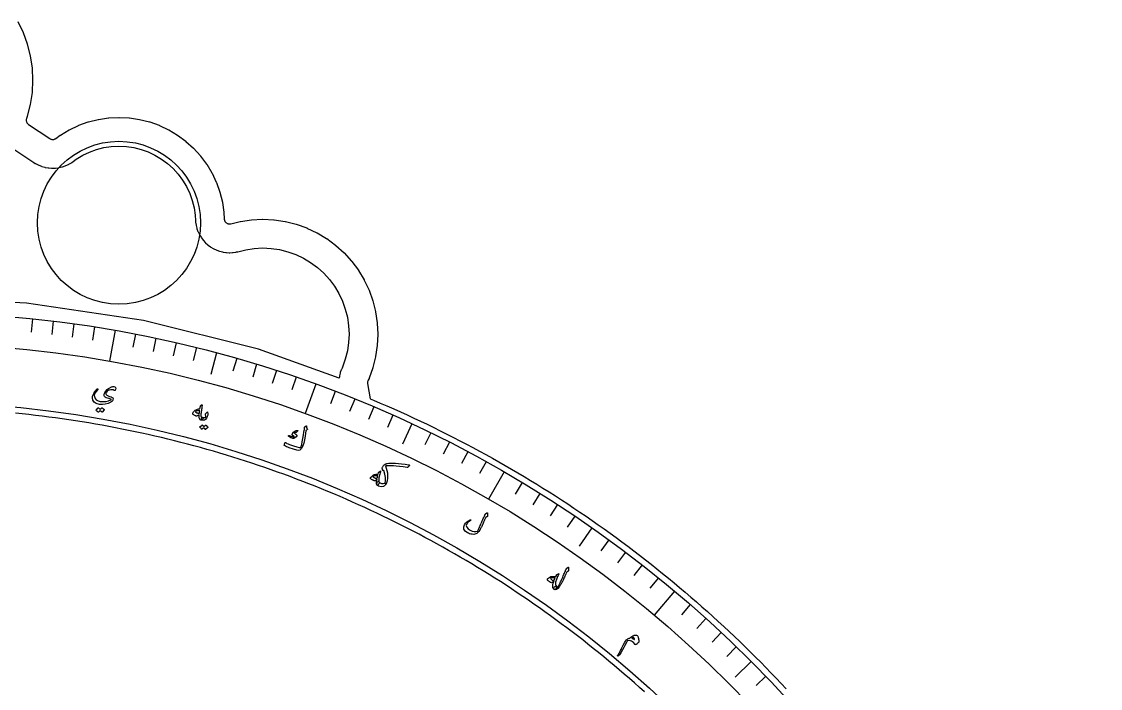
# Model space of a CAD drawing. Header units: millimetres. Extents: x -68 to 68, y -68 to 87.
# Drawn here: x 6.4 to 67.2, y 46 to 83.5 of the extents above; entities that cross this region are included whole.
import ezdxf

# ---------------------------------------------------------------- set-up
doc = ezdxf.new("R2010")
doc.units = ezdxf.units.MM
for name, color, linetype in [('CUT_INNER', 6, 'Continuous'), ('CUT_OUTER', 1, 'Continuous'), ('ENGRAVE', 7, 'Continuous'), ('ENGRAVE_FINE', 8, 'Continuous'), ('TEXT', 5, 'Continuous')]:
    doc.layers.add(name, color=color, linetype=linetype)

msp = doc.modelspace()

# ---------------------------------------------------------------- linework, layer by layer
at = {"layer": 'CUT_INNER'}
msp.add_lwpolyline([(41.4772, 45.763), (41.1956, 46.0166), (40.9125, 46.2685), (40.6278, 46.5187), (40.3416, 46.7671), (40.0539, 47.0138), (39.7646, 47.2586), (39.4739, 47.5017), (39.1817, 47.7431), (38.888, 47.9826), (38.5929, 48.2203), (38.2963, 48.4562), (37.9982, 48.6902), (37.6988, 48.9225), (37.3979, 49.1529), (37.0956, 49.3814), (36.7919, 49.6081), (36.4868, 49.8329), (36.1803, 50.0559), (35.8725, 50.2769), (35.5634, 50.4961), (35.2528, 50.7133), (34.941, 50.9287), (34.6279, 51.1421), (34.3134, 51.3536), (33.9977, 51.5632), (33.6806, 51.7709), (33.3623, 51.9765), (33.0428, 52.1803), (32.722, 52.382), (32.4, 52.5818), (32.0767, 52.7796), (31.7523, 52.9755), (31.4266, 53.1693), (31.0998, 53.3611), (30.7718, 53.5509), (30.4426, 53.7387), (30.1123, 53.9245), (29.7809, 54.1083), (29.4483, 54.29), (29.1146, 54.4697), (28.7799, 54.6473), (28.444, 54.8228), (28.1071, 54.9963), (27.7691, 55.1678), (27.4301, 55.3371), (27.09, 55.5044), (26.749, 55.6696), (26.4069, 55.8326), (26.0638, 55.9936), (25.7197, 56.1525), (25.3747, 56.3092), (25.0287, 56.4639), (24.6818, 56.6164), (24.3339, 56.7668), (23.9852, 56.915), (23.6355, 57.0611), (23.2849, 57.2051), (22.9335, 57.3469), (22.5812, 57.4865), (22.228, 57.624), (21.874, 57.7593), (21.5192, 57.8924), (21.1636, 58.0234), (20.8072, 58.1521), (20.45, 58.2787), (20.092, 58.4031), (19.7332, 58.5253), (19.3738, 58.6452), (19.0136, 58.763), (18.6526, 58.8786), (18.291, 58.9919), (17.9287, 59.103), (17.5657, 59.2119), (17.2021, 59.3186), (16.8378, 59.423), (16.4728, 59.5252), (16.1073, 59.6252), (15.7411, 59.7229), (15.3744, 59.8183), (15.0071, 59.9116), (14.6392, 60.0025), (14.2707, 60.0912), (13.9017, 60.1776), (13.5322, 60.2618), (13.1622, 60.3437), (12.7917, 60.4233), (12.4207, 60.5007), (12.0493, 60.5758), (11.6774, 60.6485), (11.305, 60.7191), (10.9322, 60.7873), (10.559, 60.8532), (10.1854, 60.9169), (9.8115, 60.9782), (9.4371, 61.0373), (9.0624, 61.094), (8.6874, 61.1485), (8.312, 61.2006), (7.9364, 61.2505), (7.5604, 61.298), (7.1841, 61.3433), (6.8076, 61.3862), (6.4308, 61.4268), (6.0538, 61.4651)], dxfattribs=at)
msp.add_circle((11.88, 72.1923), 4.59, dxfattribs=at)
at = {"layer": 'CUT_OUTER'}
msp.add_lwpolyline([(6.1942, 83.5273), (6.4825, 82.9179), (6.4881, 82.9043), (6.7152, 82.2695), (6.7195, 82.2554), (6.8833, 81.6014), (6.8862, 81.587), (6.9851, 80.9201), (6.9866, 80.9055), (7.0196, 80.2321), (7.0196, 80.2174), (6.9866, 79.544), (6.9851, 79.5294), (6.8862, 78.8625), (6.8833, 78.8481), (6.7195, 78.1941), (6.7152, 78.18), (6.6771, 78.0734), (6.6688, 78.0462), (6.6631, 78.0183), (6.6601, 77.9899), (6.6598, 77.9614), (6.6621, 77.933), (6.6672, 77.905), (6.6749, 77.8776), (6.6852, 77.851), (6.698, 77.8255), (6.7131, 77.8013), (6.7304, 77.7787), (6.7498, 77.7579), (6.7711, 77.7389), (6.7941, 77.7221), (7.9842, 76.9353), (8.0105, 76.9198), (8.0382, 76.907), (8.0671, 76.8972), (8.0969, 76.8903), (8.1272, 76.8864), (8.1577, 76.8857), (8.1882, 76.8881), (8.2182, 76.8935), (8.2476, 76.902), (8.2759, 76.9135), (8.3029, 76.9277), (8.3283, 76.9446), (8.574, 77.1268), (8.5862, 77.135), (9.0736, 77.4271), (9.0866, 77.434), (9.6002, 77.677), (9.6138, 77.6826), (10.1488, 77.874), (10.1629, 77.8783), (10.714, 78.0163), (10.7284, 78.0192), (11.2905, 78.1026), (11.3051, 78.104), (11.8726, 78.1319), (11.8874, 78.1319), (12.4549, 78.104), (12.4695, 78.1026), (13.0316, 78.0192), (13.046, 78.0163), (13.5971, 77.8783), (13.6112, 77.874), (14.1462, 77.6826), (14.1598, 77.677), (14.6734, 77.434), (14.6864, 77.4271), (15.1738, 77.135), (15.186, 77.1268), (15.6424, 76.7883), (15.6538, 76.779), (16.0748, 76.3974), (16.0852, 76.387), (16.4667, 75.966), (16.4761, 75.9547), (16.8145, 75.4983), (16.8227, 75.486), (17.1148, 74.9987), (17.1218, 74.9857), (17.3647, 74.4721), (17.3703, 74.4585), (17.5617, 73.9235), (17.566, 73.9094), (17.7041, 73.3583), (17.7069, 73.3438), (17.7903, 72.7818), (17.7918, 72.7671), (17.8092, 72.4128), (17.8121, 72.3835), (17.8178, 72.3546), (17.8263, 72.3264), (17.8376, 72.2992), (17.8515, 72.2733), (17.8678, 72.2488), (17.8865, 72.226), (17.9073, 72.2052), (17.9301, 72.1865), (17.9546, 72.1702), (17.9805, 72.1563), (18.0077, 72.145), (18.0359, 72.1365), (18.0648, 72.1307), (18.0941, 72.1278), (18.1235, 72.1278), (18.1528, 72.1307), (18.1817, 72.1365), (18.7087, 72.2685), (18.7231, 72.2713), (19.3376, 72.3625), (19.3522, 72.3639), (19.9726, 72.3944), (19.9874, 72.3944), (20.6078, 72.3639), (20.6224, 72.3625), (21.2369, 72.2713), (21.2513, 72.2685), (21.8539, 72.1175), (21.868, 72.1133), (22.4529, 71.904), (22.4664, 71.8984), (23.028, 71.6328), (23.041, 71.6258), (23.5738, 71.3065), (23.586, 71.2983), (24.085, 70.9283), (24.0963, 70.9189), (24.5566, 70.5018), (24.567, 70.4914), (24.9842, 70.0311), (24.9935, 70.0197), (25.3635, 69.5208), (25.3717, 69.5086), (25.6911, 68.9757), (25.698, 68.9628), (25.9636, 68.4012), (25.9692, 68.3876), (26.1785, 67.8028), (26.1828, 67.7887), (26.3337, 67.1861), (26.3366, 67.1717), (26.4277, 66.5572), (26.4292, 66.5426), (26.4596, 65.9221), (26.4596, 65.9074), (26.4292, 65.287), (26.4277, 65.2723), (26.3366, 64.6579), (26.3337, 64.6434), (26.1828, 64.0409), (26.1785, 64.0268), (25.9692, 63.4419), (25.9636, 63.4283), (25.9119, 63.3191), (25.9004, 63.2911), (25.8917, 63.262), (25.886, 63.2322), (25.8833, 63.202), (25.8837, 63.1716), (25.8872, 63.1415), (26.0311, 62.2783), (26.2133, 62.2022), (26.5945, 62.0402), (26.9746, 61.8758), (27.3538, 61.7092), (27.7319, 61.5402), (28.109, 61.3688), (28.485, 61.1952), (28.86, 61.0193), (29.2338, 60.841), (29.6066, 60.6605), (29.9782, 60.4777), (30.3488, 60.2926), (30.7181, 60.1053), (31.0864, 59.9157), (31.4534, 59.7238), (31.8193, 59.5297), (32.1839, 59.3333), (32.5474, 59.1347), (32.9096, 58.9339), (33.2706, 58.7309), (33.6304, 58.5256), (33.9888, 58.3182), (34.346, 58.1085), (34.7019, 57.8967), (35.0565, 57.6827), (35.4098, 57.4665), (35.7617, 57.2481), (36.1123, 57.0276), (36.4616, 56.805), (36.8094, 56.5802), (37.1559, 56.3532), (37.501, 56.1242), (37.8447, 55.893), (38.1869, 55.6598), (38.5277, 55.4244), (38.8671, 55.187), (39.2049, 54.9475), (39.5414, 54.7059), (39.8763, 54.4622), (40.2097, 54.2165), (40.5416, 53.9688), (40.872, 53.719), (41.2008, 53.4672), (41.5281, 53.2134), (41.8539, 52.9576), (42.178, 52.6998), (42.5006, 52.44), (42.8215, 52.1782), (43.1409, 51.9145), (43.4586, 51.6488), (43.7747, 51.3812), (44.0892, 51.1116), (44.402, 50.8401), (44.7131, 50.5667), (45.0225, 50.2914), (45.3302, 50.0142), (45.6363, 49.7351), (45.9406, 49.4542), (46.2431, 49.1713), (46.544, 48.8867), (46.8431, 48.6002), (47.1404, 48.3118), (47.4359, 48.0217), (47.7297, 47.7297), (48.0217, 47.4359), (48.3118, 47.1404), (48.6002, 46.8431), (48.8867, 46.544), (49.1713, 46.2431), (49.4542, 45.9406)], dxfattribs=at)
at = {"layer": 'ENGRAVE'}
for points in [[(5.9007, 76.3707), (7.0908, 75.584), (7.1607, 75.5402), (7.187, 75.5247), (7.3332, 75.4482), (7.3609, 75.4354), (7.5141, 75.3742), (7.543, 75.3643), (7.7015, 75.319), (7.7313, 75.3121), (7.8937, 75.2831), (7.924, 75.2792), (8.0884, 75.2669), (8.119, 75.2662), (8.2838, 75.2706), (8.3143, 75.273), (8.4779, 75.2942), (8.5079, 75.2996), (8.6685, 75.3374), (8.6978, 75.3459), (8.8537, 75.3997), (8.882, 75.4111), (9.0317, 75.4805), (9.0587, 75.4948), (9.2005, 75.5791), (9.2259, 75.596), (9.2934, 75.6434), (9.4759, 75.7788), (9.8399, 75.9976), (10.2228, 76.1792), (10.6215, 76.3225), (11.0324, 76.426), (11.4515, 76.4886), (11.8747, 76.51), (12.2979, 76.4897), (12.7171, 76.428), (13.1282, 76.3256), (13.5274, 76.1833), (13.9106, 76.0027), (14.2743, 75.7853), (14.615, 75.5333), (14.9293, 75.2491), (15.2142, 74.9355), (15.4671, 74.5955), (15.6853, 74.2323), (15.867, 73.8495), (16.0102, 73.4507), (16.1137, 73.0399), (16.1765, 72.6202), (16.1913, 72.3301), (16.197, 72.254), (16.1999, 72.2247), (16.2232, 72.0674), (16.2289, 72.0385), (16.2676, 71.8843), (16.2761, 71.8562), (16.3297, 71.7065), (16.3409, 71.6793), (16.4089, 71.5356), (16.4228, 71.5096), (16.5045, 71.3732), (16.5209, 71.3487), (16.6156, 71.2211), (16.6342, 71.1983), (16.741, 71.0805), (16.7618, 71.0597), (16.8796, 70.9529), (16.9024, 70.9342), (17.0301, 70.8395), (17.0546, 70.8232), (17.1909, 70.7415), (17.2169, 70.7276), (17.3606, 70.6596), (17.3878, 70.6483), (17.5375, 70.5948), (17.5657, 70.5862), (17.7199, 70.5476), (17.7487, 70.5419), (17.906, 70.5185), (17.9353, 70.5156), (18.0941, 70.5078), (18.1235, 70.5078), (18.2823, 70.5156), (18.3116, 70.5185), (18.4689, 70.5419), (18.4977, 70.5476), (18.5753, 70.565), (19.026, 70.6779), (19.4984, 70.7485), (19.9745, 70.7725), (20.4506, 70.7496), (20.9223, 70.6802), (21.3848, 70.5649), (21.8339, 70.4048), (22.265, 70.2015), (22.6742, 69.9569), (23.0574, 69.6733), (23.411, 69.3536), (23.7315, 69.0007), (24.016, 68.6181), (24.2615, 68.2095), (24.4658, 67.7788), (24.6269, 67.3302), (24.7433, 66.8679), (24.8138, 66.3964), (24.8377, 65.9203), (24.8148, 65.4441), (24.7454, 64.9725), (24.6301, 64.5099), (24.4689, 64.0577), (24.4438, 64.0039), (24.4143, 63.9368), (24.4028, 63.9088), (24.348, 63.7544), (24.3394, 63.7253), (24.3005, 63.5662), (24.2948, 63.5364), (24.2823, 63.4465), (19.7394, 65.0719), (13.2661, 66.6934), (6.6652, 67.6726), (0, 68)], [(11.6615, 66.1355), (11.3546, 64.3952)], [(17.3812, 64.8675), (17.0545, 63.6482)], [(22.9686, 63.1058), (22.3642, 61.4452)], [(28.3812, 60.8638), (27.8478, 59.7198)], [(33.5779, 58.1586), (32.6943, 56.6282)], [(38.519, 55.0108), (37.795, 53.9768)], [(43.1669, 51.4443), (42.031, 50.0906)], [(47.4863, 47.4863), (46.5937, 46.5937)]]:
    msp.add_lwpolyline(points, dxfattribs=at)
for radius in [67.1557, 65.3886, 62.1068]:
    msp.add_circle((0, 0), radius, dxfattribs=at)
at = {"layer": 'ENGRAVE_FINE'}
for points in [[(7.0197, 66.7879), (6.9405, 66.0347)], [(8.1842, 66.6552), (8.0919, 65.9035)], [(9.3463, 66.5022), (9.2409, 65.7522)], [(10.5055, 66.329), (10.387, 65.5809)], [(12.8139, 65.9219), (12.6694, 65.1785)], [(13.9625, 65.6882), (13.805, 64.9474)], [(15.1068, 65.4346), (14.9364, 64.6966)], [(16.2464, 65.1609), (16.0632, 64.4261)], [(18.5106, 64.5543), (18.3019, 63.8262)], [(19.6344, 64.2214), (19.413, 63.4971)], [(20.7523, 63.8689), (20.5182, 63.1486)], [(21.8638, 63.497), (21.6172, 62.7809)], [(24.0665, 62.6953), (23.7951, 61.9882)], [(25.157, 62.2657), (24.8733, 61.5635)], [(26.2398, 61.8172), (25.9439, 61.12)], [(27.3147, 61.3498), (27.0067, 60.658)], [(29.4391, 60.3592), (29.1071, 59.6785)], [(30.4881, 59.8362), (30.1442, 59.1614)], [(31.5277, 59.295), (31.1722, 58.6263)], [(32.5578, 58.7357), (32.1906, 58.0733)], [(34.5878, 57.5637), (34.1977, 56.9145)], [(35.5871, 56.9513), (35.1858, 56.309)], [(36.5756, 56.3216), (36.1632, 55.6864)], [(37.553, 55.6746), (37.1295, 55.0468)], [(39.4732, 54.3301), (39.028, 53.7174)], [(40.4153, 53.633), (39.9596, 53.0281)], [(41.3452, 52.9195), (40.8789, 52.3227)], [(42.2625, 52.1898), (41.7859, 51.6012)], [(44.0581, 50.6831), (43.5613, 50.1115)], [(44.936, 49.9064), (44.4292, 49.3436)], [(45.8001, 49.1146), (45.2836, 48.5607)], [(46.6503, 48.3078), (46.1242, 47.763)], [(48.3078, 46.6503), (47.763, 46.1242)]]:
    msp.add_lwpolyline(points, dxfattribs=at)
at = {"layer": 'TEXT'}
for points in [[(11.6197, 62.7472), (11.5631, 62.7784), (11.496, 62.7916), (11.4183, 62.7867), (11.3302, 62.7637), (11.2722, 62.737), (11.2215, 62.7017), (11.1783, 62.6579), (11.1425, 62.6055), (11.1379, 62.5946), (11.1356, 62.5828), (11.1355, 62.5701), (11.1376, 62.5565), (11.16, 62.5116), (11.204, 62.4728), (11.2696, 62.4401), (11.3569, 62.4135), (11.4431, 62.388), (11.5038, 62.3592), (11.539, 62.3271), (11.5488, 62.2919), (11.5379, 62.2238), (11.5135, 62.1659), (11.4755, 62.1182), (11.4239, 62.0807), (11.2696, 62.0114), (11.1111, 61.9682), (10.9484, 61.951), (10.7812, 61.9599), (10.6045, 62.0033), (10.4798, 62.0805), (10.407, 62.1918), (10.3863, 62.3374), (10.3963, 62.4137), (10.421, 62.4943), (10.4602, 62.5791), (10.514, 62.6682), (10.5317, 62.6925), (10.5495, 62.7158), (10.5676, 62.7382), (10.5858, 62.7595), (10.6044, 62.7799), (10.6235, 62.7995), (10.643, 62.8184), (10.663, 62.8364), (10.6734, 62.8435), (10.6819, 62.8457), (10.6886, 62.8428), (10.6935, 62.8351), (10.6955, 62.8261), (10.6948, 62.8176), (10.6917, 62.8095), (10.6859, 62.8019), (10.5885, 62.6915), (10.5244, 62.588), (10.4936, 62.4912), (10.4959, 62.4013), (10.5348, 62.3005), (10.6035, 62.2223), (10.702, 62.1666), (10.8304, 62.1334), (10.9995, 62.1174), (11.1559, 62.1251), (11.2997, 62.1566), (11.4308, 62.2119), (11.4391, 62.2171), (11.4429, 62.2231), (11.4424, 62.2299), (11.4375, 62.2375), (11.4149, 62.2542), (11.3737, 62.2723), (11.3139, 62.2918), (11.2354, 62.3127), (11.1562, 62.3372), (11.0977, 62.3671), (11.0599, 62.4023), (11.0429, 62.443), (11.0395, 62.4878), (11.0445, 62.5333), (11.0577, 62.5795), (11.0791, 62.6264), (11.1377, 62.7155), (11.2112, 62.7941), (11.2995, 62.8621), (11.4027, 62.9194), (11.4297, 62.9325), (11.4557, 62.9433), (11.4806, 62.952), (11.5043, 62.9585), (11.5268, 62.9628), (11.548, 62.9653), (11.5679, 62.9659), (11.5865, 62.9645), (11.6565, 62.9447), (11.6944, 62.9057), (11.7002, 62.8473), (11.674, 62.7698), (11.6614, 62.7499), (11.6481, 62.7395), (11.6342, 62.7386), (11.6197, 62.7472)], [(10.9085, 61.7689), (10.9112, 61.7708), (10.9147, 61.7716), (10.9189, 61.7714), (10.9239, 61.77), (10.9407, 61.76), (10.9568, 61.7493), (10.9722, 61.7381), (10.987, 61.7262), (11.0011, 61.7136), (11.0147, 61.7002), (11.0278, 61.6859), (11.0403, 61.6707), (11.0425, 61.6663), (11.043, 61.662), (11.0419, 61.6578), (11.0392, 61.6536), (10.9262, 61.528), (10.9235, 61.5266), (10.92, 61.5272), (10.9156, 61.5299), (10.9105, 61.5347), (10.9071, 61.5388), (10.9014, 61.5447), (10.8935, 61.5522), (10.8832, 61.5615), (10.8706, 61.5727), (10.8555, 61.5858), (10.8379, 61.601), (10.8178, 61.6181), (10.7292, 61.5205), (10.7254, 61.5177), (10.7212, 61.5176), (10.7164, 61.5202), (10.7113, 61.5256), (10.7068, 61.5302), (10.6996, 61.5372), (10.6899, 61.5465), (10.6774, 61.5583), (10.6621, 61.5724), (10.6437, 61.589), (10.6222, 61.6081), (10.5975, 61.6296), (10.5951, 61.6328), (10.5944, 61.6358), (10.5952, 61.6386), (10.5976, 61.641), (10.7108, 61.7613), (10.7135, 61.7633), (10.7169, 61.7641), (10.7211, 61.7639), (10.7261, 61.7625), (10.7405, 61.7548), (10.7544, 61.7463), (10.7677, 61.7371), (10.7803, 61.7272), (10.7924, 61.7166), (10.8039, 61.7056), (10.8149, 61.694), (10.8252, 61.682)], [(16.5377, 61.929), (16.5515, 61.9375), (16.5604, 61.9366), (16.5643, 61.9262), (16.5632, 61.9065), (16.5614, 61.8949), (16.5592, 61.8787), (16.5565, 61.8581), (16.5533, 61.8329), (16.5495, 61.803), (16.5449, 61.7683), (16.5394, 61.7286), (16.5331, 61.684), (16.5269, 61.6401), (16.5213, 61.6009), (16.5164, 61.5662), (16.5121, 61.5362), (16.5084, 61.5108), (16.5054, 61.4903), (16.5031, 61.4746), (16.5014, 61.4638), (16.4929, 61.3948), (16.4925, 61.3396), (16.5001, 61.2981), (16.5158, 61.2703), (16.5287, 61.2576), (16.5456, 61.2471), (16.5665, 61.2386), (16.5913, 61.2323), (16.6053, 61.2259), (16.6146, 61.2157), (16.6192, 61.2016), (16.6191, 61.1837), (16.6152, 61.1631), (16.609, 61.1429), (16.6004, 61.1231), (16.5895, 61.1036), (16.578, 61.0877), (16.5671, 61.0765), (16.5567, 61.07), (16.5469, 61.0683), (16.4995, 61.0816), (16.461, 61.1013), (16.4312, 61.1274), (16.4101, 61.1599), (16.3966, 61.203), (16.3903, 61.2566), (16.3911, 61.3207), (16.3991, 61.3954), (16.3617, 61.3586), (16.3264, 61.3313), (16.2932, 61.3134), (16.262, 61.3049), (16.2385, 61.3052), (16.2122, 61.3098), (16.1828, 61.3189), (16.1505, 61.3324), (16.1172, 61.3497), (16.09, 61.3669), (16.0688, 61.3839), (16.0536, 61.4008), (16.0427, 61.4196), (16.037, 61.4378), (16.0365, 61.4554), (16.0411, 61.4723), (16.0509, 61.4925), (16.0642, 61.5141), (16.0811, 61.5373), (16.1016, 61.5619), (16.1236, 61.5863), (16.1423, 61.6054), (16.1576, 61.6193), (16.1697, 61.628), (16.2323, 61.6598), (16.2989, 61.6877), (16.3693, 61.7115), (16.4437, 61.7313), (16.4506, 61.7669), (16.457, 61.7976), (16.4627, 61.8233), (16.4678, 61.844), (16.4735, 61.8611), (16.4807, 61.8758), (16.4895, 61.8881), (16.4999, 61.898)], [(16.4269, 61.6166), (16.3546, 61.6115), (16.2909, 61.5985), (16.236, 61.5775), (16.1898, 61.5485), (16.186, 61.5439), (16.1849, 61.5391), (16.1864, 61.5341), (16.1905, 61.5288), (16.2074, 61.5157), (16.2264, 61.504), (16.2475, 61.4938), (16.2707, 61.4852), (16.2961, 61.4781), (16.3235, 61.4724), (16.353, 61.4683), (16.3847, 61.4657), (16.3897, 61.4659), (16.3953, 61.4672), (16.4015, 61.4696), (16.4081, 61.4731), (16.411, 61.4883), (16.4138, 61.5043), (16.4164, 61.5211), (16.4188, 61.5386), (16.4211, 61.557), (16.4232, 61.5761), (16.4251, 61.5959), (16.4269, 61.6166)], [(16.7604, 61.423), (16.8424, 61.5219), (16.8533, 61.5323), (16.8625, 61.5345), (16.87, 61.5287), (16.8757, 61.5148), (16.8827, 61.4758), (16.8856, 61.4364), (16.8844, 61.3966), (16.8792, 61.3562), (16.8698, 61.3152), (16.8559, 61.2733), (16.8377, 61.2305), (16.815, 61.1869), (16.7636, 61.1171), (16.7017, 61.0741), (16.6295, 61.0578), (16.5469, 61.0683), (16.5393, 61.0766), (16.5346, 61.0965), (16.5328, 61.1282), (16.5339, 61.1715), (16.537, 61.194), (16.5424, 61.2118), (16.5501, 61.2247), (16.5603, 61.2328), (16.5672, 61.2351), (16.5747, 61.2358), (16.5827, 61.2348), (16.5913, 61.2323), (16.642, 61.2202), (16.6885, 61.2186), (16.7308, 61.2273), (16.7689, 61.2465), (16.7709, 61.2483), (16.7721, 61.251), (16.7726, 61.2547), (16.7724, 61.2592), (16.7723, 61.2869), (16.7689, 61.316), (16.7622, 61.3464), (16.7521, 61.3783), (16.7492, 61.3901), (16.7497, 61.4015), (16.7534, 61.4124), (16.7604, 61.423)], [(16.76, 60.7889), (16.7629, 60.7905), (16.7664, 60.791), (16.7706, 60.7904), (16.7754, 60.7885), (16.7913, 60.7769), (16.8065, 60.7648), (16.8209, 60.7521), (16.8345, 60.7389), (16.8474, 60.725), (16.8598, 60.7103), (16.8716, 60.6948), (16.8827, 60.6785), (16.8845, 60.6739), (16.8846, 60.6696), (16.8831, 60.6655), (16.88, 60.6616), (16.7553, 60.5473), (16.7524, 60.5461), (16.7489, 60.5471), (16.7448, 60.5502), (16.7401, 60.5554), (16.7371, 60.5599), (16.732, 60.5662), (16.7247, 60.5746), (16.7153, 60.5848), (16.7037, 60.5971), (16.6899, 60.6116), (16.6737, 60.6284), (16.6552, 60.6474), (16.5574, 60.5587), (16.5534, 60.5562), (16.5491, 60.5565), (16.5446, 60.5596), (16.5399, 60.5654), (16.5359, 60.5704), (16.5294, 60.5781), (16.5205, 60.5883), (16.5091, 60.6012), (16.4951, 60.6167), (16.4783, 60.635), (16.4585, 60.6561), (16.4358, 60.6798), (16.4337, 60.6833), (16.4332, 60.6864), (16.4343, 60.689), (16.437, 60.6912), (16.5614, 60.8002), (16.5643, 60.8019), (16.5678, 60.8024), (16.572, 60.8017), (16.5768, 60.7999), (16.5906, 60.7909), (16.6037, 60.7811), (16.6161, 60.7707), (16.6278, 60.7596), (16.6389, 60.7479), (16.6494, 60.7358), (16.6593, 60.7233), (16.6686, 60.7103)], [(22.4396, 60.7337), (22.4427, 60.711), (22.4466, 60.6891), (22.4513, 60.6681), (22.4569, 60.6478), (22.4634, 60.6284), (22.4709, 60.6097), (22.4795, 60.5917), (22.489, 60.5745), (22.4919, 60.5657), (22.4908, 60.5572), (22.4857, 60.5489), (22.4766, 60.5409), (22.4245, 60.4998), (22.4193, 60.4952), (22.4152, 60.4911), (22.4124, 60.4877), (22.4108, 60.4847), (22.387, 60.3303), (22.3645, 60.1911), (22.3431, 60.0671), (22.3231, 59.9585), (22.3043, 59.8652), (22.2867, 59.7874), (22.2703, 59.7252), (22.2552, 59.6785), (22.2229, 59.5919), (22.2111, 59.565), (22.1979, 59.5385), (22.1834, 59.5123), (22.1675, 59.4866), (22.1502, 59.4613), (22.1312, 59.4364), (22.1107, 59.412), (22.0887, 59.388), (22.02, 59.3658), (21.8926, 59.3806), (21.7062, 59.4321), (21.4606, 59.5196), (21.3849, 59.5498), (21.3156, 59.5797), (21.2526, 59.6092), (21.1959, 59.6383), (21.1914, 59.6426), (21.1887, 59.6474), (21.188, 59.6528), (21.1892, 59.6588), (21.1973, 59.6866), (21.2048, 59.7118), (21.2118, 59.7345), (21.2183, 59.7546), (21.2243, 59.7724), (21.2299, 59.788), (21.2352, 59.8016), (21.24, 59.813), (21.2431, 59.8193), (21.2468, 59.8221), (21.2509, 59.8215), (21.2556, 59.8175), (21.2926, 59.7902), (21.3428, 59.7619), (21.406, 59.7326), (21.4824, 59.7023), (21.7132, 59.6189), (21.8974, 59.5639), (22.0354, 59.5378), (22.1274, 59.5408), (22.1473, 59.5947), (22.1727, 59.6967), (22.2036, 59.8467), (22.2397, 60.0448), (22.2741, 60.2438), (22.2995, 60.3946), (22.3158, 60.4971), (22.3232, 60.5513), (22.3247, 60.5663), (22.3262, 60.5804), (22.3276, 60.5935), (22.3289, 60.6056), (22.33, 60.6166), (22.3309, 60.6264), (22.3317, 60.6351), (22.3323, 60.6425), (22.3345, 60.6584), (22.3393, 60.6726), (22.3464, 60.6852), (22.3561, 60.6961), (22.4151, 60.7508), (22.4196, 60.7543), (22.4238, 60.7562), (22.4276, 60.7564), (22.431, 60.755), (22.4344, 60.7511), (22.437, 60.7463), (22.4387, 60.7405), (22.4396, 60.7337)], [(21.943, 60.4974), (21.9462, 60.4957), (21.9487, 60.4933), (21.9503, 60.4902), (21.9512, 60.4864), (21.9509, 60.4833), (21.95, 60.4803), (21.9486, 60.4771), (21.9467, 60.4739), (21.875, 60.3935), (21.8669, 60.3856), (21.8594, 60.3801), (21.8526, 60.3768), (21.8463, 60.3758), (21.8215, 60.3776), (21.7993, 60.3762), (21.7798, 60.3716), (21.7629, 60.3638), (21.7581, 60.3582), (21.759, 60.3501), (21.7656, 60.3395), (21.7777, 60.3263), (21.7865, 60.3192), (21.7957, 60.3123), (21.8053, 60.3054), (21.8153, 60.2987), (21.8258, 60.292), (21.837, 60.2853), (21.8488, 60.2786), (21.8613, 60.272), (21.8998, 60.2368), (21.9004, 60.193), (21.8629, 60.1407), (21.7876, 60.0798), (21.7598, 60.0637), (21.7343, 60.0524), (21.7111, 60.0462), (21.6902, 60.0448), (21.6689, 60.0478), (21.6409, 60.0561), (21.6062, 60.0694), (21.5648, 60.0879), (21.5438, 60.0978), (21.5242, 60.108), (21.5059, 60.1184), (21.489, 60.1291), (21.4733, 60.1397), (21.4587, 60.15), (21.4452, 60.1598), (21.4329, 60.1692), (21.426, 60.177), (21.4218, 60.1847), (21.4203, 60.1921), (21.4215, 60.1993), (21.4251, 60.2059), (21.4302, 60.2097), (21.4369, 60.2107), (21.445, 60.209), (21.4705, 60.2017), (21.4993, 60.1931), (21.5313, 60.183), (21.5666, 60.1715), (21.6324, 60.15), (21.6847, 60.1356), (21.7234, 60.1283), (21.7485, 60.1281), (21.7522, 60.1291), (21.7548, 60.1314), (21.7562, 60.1347), (21.7566, 60.1392), (21.756, 60.1423), (21.7539, 60.1457), (21.7504, 60.1494), (21.7455, 60.1533), (21.6983, 60.1844), (21.6788, 60.1984), (21.6632, 60.2131), (21.6513, 60.2284), (21.6431, 60.2443), (21.6376, 60.2616), (21.6365, 60.2778), (21.6398, 60.2929), (21.6475, 60.307), (21.7162, 60.3956), (21.7884, 60.4569), (21.864, 60.4908), (21.943, 60.4974)], [(28.2107, 58.5585), (28.2298, 58.5531), (28.2388, 58.5434), (28.2376, 58.5294), (28.2264, 58.5111), (28.1712, 58.4455), (28.1562, 58.4292), (28.1418, 58.4178), (28.1283, 58.4112), (28.1154, 58.4095), (27.8901, 58.4403), (27.6852, 58.4651), (27.5009, 58.4841), (27.3371, 58.4977), (27.1939, 58.5055), (27.0714, 58.5075), (26.9696, 58.5037), (26.8886, 58.4944), (26.9379, 58.3677), (26.9752, 58.2361), (27.0005, 58.0995), (27.0137, 57.958), (27.0125, 57.8008), (26.9931, 57.6634), (26.9558, 57.5459), (26.9007, 57.4482), (26.8679, 57.4081), (26.8363, 57.3772), (26.806, 57.3557), (26.777, 57.3435), (26.6719, 57.3258), (26.5799, 57.329), (26.5007, 57.3532), (26.4343, 57.3984), (26.4108, 57.4287), (26.3999, 57.4651), (26.4017, 57.5077), (26.416, 57.5564), (26.4331, 57.5927), (26.4516, 57.6169), (26.4715, 57.6291), (26.4929, 57.6291), (26.5015, 57.6246), (26.5114, 57.6164), (26.5224, 57.6046), (26.5346, 57.5891), (26.5897, 57.5364), (26.6637, 57.5076), (26.7566, 57.5027), (26.8685, 57.5216), (26.8914, 57.6683), (26.8887, 57.8355), (26.8602, 58.0232), (26.8053, 58.2314), (26.8029, 58.2355), (26.7994, 58.2377), (26.7947, 58.2382), (26.789, 58.2368), (26.7629, 58.2301), (26.757, 58.229), (26.752, 58.2304), (26.7479, 58.2343), (26.7447, 58.2406), (26.7041, 58.3713), (26.7054, 58.3793), (26.7121, 58.3957), (26.7242, 58.4205), (26.7418, 58.4537), (26.7616, 58.4885), (26.7798, 58.5162), (26.7964, 58.5369), (26.8113, 58.5506), (26.8335, 58.5665), (26.8554, 58.5808), (26.8769, 58.5934), (26.898, 58.6043), (26.9188, 58.6137), (26.9394, 58.6216), (26.9597, 58.6281), (26.9798, 58.6332), (27.0717, 58.646), (27.1814, 58.6526), (27.3087, 58.6532), (27.4537, 58.6474), (27.6164, 58.6352), (27.7968, 58.6164), (27.9949, 58.5909), (28.2107, 58.5585)], [(26.5346, 57.5891), (26.542, 57.5651), (26.5393, 57.5376), (26.5265, 57.5067), (26.5035, 57.4725), (26.4721, 57.4367), (26.4466, 57.4161), (26.427, 57.4107), (26.4135, 57.4204), (26.3901, 57.4806), (26.3829, 57.5596), (26.3916, 57.6575), (26.4164, 57.7742), (26.3692, 57.7205), (26.328, 57.6838), (26.2928, 57.6641), (26.2635, 57.6614), (26.2501, 57.6648), (26.2359, 57.6693), (26.2211, 57.6749), (26.2056, 57.6815), (26.1894, 57.689), (26.1726, 57.697), (26.1551, 57.7056), (26.137, 57.7147), (26.1059, 57.7325), (26.0821, 57.7483), (26.0656, 57.7621), (26.0565, 57.7739), (26.0485, 57.8001), (26.0468, 57.8233), (26.0514, 57.8433), (26.0624, 57.8603), (26.1139, 57.9098), (26.1564, 57.9473), (26.1899, 57.9728), (26.2144, 57.9863), (26.2436, 57.9965), (26.2735, 58.0052), (26.3042, 58.0125), (26.3358, 58.0184), (26.3684, 58.0229), (26.4023, 58.026), (26.4376, 58.0277), (26.4742, 58.028), (26.4961, 58.0989), (26.5007, 58.1136), (26.5064, 58.1259), (26.513, 58.136), (26.5207, 58.1437), (26.5923, 58.2045), (26.6042, 58.2106), (26.6111, 58.2068), (26.6129, 58.1931), (26.6097, 58.1695), (26.5897, 58.0989), (26.5717, 58.034), (26.5558, 57.9748), (26.5419, 57.9213), (26.5303, 57.8734), (26.5214, 57.8313), (26.515, 57.7948), (26.5113, 57.764), (26.5091, 57.7111), (26.5122, 57.6644), (26.5207, 57.6237), (26.5346, 57.5891)], [(26.4532, 57.9318), (26.3722, 57.9389), (26.3026, 57.935), (26.2444, 57.9202), (26.1977, 57.8944), (26.2068, 57.88), (26.2203, 57.8655), (26.2383, 57.8512), (26.2606, 57.8369), (26.2742, 57.83), (26.288, 57.8237), (26.3022, 57.8178), (26.3168, 57.8124), (26.3318, 57.8077), (26.3474, 57.8039), (26.3635, 57.8011), (26.3801, 57.7991), (26.4019, 57.8024), (26.4196, 57.8174), (26.4333, 57.8441), (26.4431, 57.8824), (26.446, 57.9008), (26.4487, 57.9151), (26.4511, 57.9255), (26.4532, 57.9318)], [(32.6055, 55.8545), (32.6113, 55.8578), (32.6171, 55.8591), (32.6229, 55.8586), (32.6287, 55.8562), (32.6336, 55.8521), (32.6365, 55.8467), (32.6376, 55.84), (32.6367, 55.8318), (32.6303, 55.7854), (32.6278, 55.7435), (32.6294, 55.7061), (32.6349, 55.6732), (32.6357, 55.6621), (32.6319, 55.652), (32.6234, 55.643), (32.6103, 55.6351), (32.603, 55.6318), (32.5961, 55.6287), (32.5894, 55.6256), (32.5831, 55.6226), (32.5771, 55.6198), (32.5716, 55.6173), (32.5666, 55.615), (32.562, 55.6131), (32.554, 55.6093), (32.5465, 55.6036), (32.5395, 55.5959), (32.533, 55.5863), (32.5185, 55.557), (32.5031, 55.5248), (32.4868, 55.4897), (32.4697, 55.4517), (32.4515, 55.4108), (32.4323, 55.3672), (32.412, 55.3207), (32.3906, 55.2715), (32.37, 55.222), (32.3502, 55.1757), (32.3313, 55.1326), (32.3132, 55.0926), (32.2961, 55.0556), (32.28, 55.0215), (32.2649, 54.9902), (32.2508, 54.9618), (32.2054, 54.8796), (32.1539, 54.8069), (32.0961, 54.7435), (32.0321, 54.6895), (31.9853, 54.6632), (31.9275, 54.6474), (31.8587, 54.642), (31.779, 54.6471), (31.6972, 54.6603), (31.6239, 54.6786), (31.559, 54.7021), (31.5025, 54.7307), (31.3761, 54.8286), (31.3074, 54.9371), (31.2965, 55.0565), (31.3436, 55.1869), (31.401, 55.2714), (31.4735, 55.3449), (31.561, 55.4074), (31.6636, 55.4587), (31.6705, 55.4612), (31.6766, 55.4616), (31.6819, 55.4601), (31.6863, 55.4566), (31.6904, 55.4517), (31.6928, 55.4469), (31.6937, 55.4422), (31.6929, 55.4376), (31.6908, 55.4314), (31.6874, 55.4261), (31.683, 55.4217), (31.6775, 55.4182), (31.5979, 55.3665), (31.5364, 55.3189), (31.4927, 55.2754), (31.467, 55.2362), (31.4443, 55.133), (31.4684, 55.0381), (31.5389, 54.9516), (31.6561, 54.8732), (31.7727, 54.8217), (31.882, 54.7952), (31.984, 54.7938), (32.0787, 54.8176), (32.0941, 54.8468), (32.1114, 54.8813), (32.1305, 54.9211), (32.1516, 54.9663), (32.1744, 55.017), (32.1991, 55.0733), (32.2255, 55.1353), (32.2537, 55.2029), (32.2835, 55.2723), (32.3131, 55.3404), (32.3425, 55.4073), (32.3717, 55.4729), (32.4008, 55.5372), (32.4299, 55.6001), (32.459, 55.6616), (32.4881, 55.7218), (32.5139, 55.7811), (32.5179, 55.7873), (32.5222, 55.7926), (32.527, 55.7972), (32.5321, 55.8011)], [(36.4707, 51.946), (36.4576, 51.8714), (36.4613, 51.8066), (36.4816, 51.7518), (36.5185, 51.7068), (36.5282, 51.6939), (36.5319, 51.6777), (36.5295, 51.6583), (36.5211, 51.6356), (36.5153, 51.6246), (36.5089, 51.6136), (36.5021, 51.6027), (36.4947, 51.5919), (36.4867, 51.5813), (36.4779, 51.5714), (36.4684, 51.5619), (36.4581, 51.553), (36.4398, 51.5394), (36.424, 51.5309), (36.4108, 51.5275), (36.4, 51.5293), (36.3745, 51.5473), (36.3532, 51.5693), (36.3361, 51.5952), (36.3232, 51.6251), (36.3111, 51.7012), (36.3173, 51.7912), (36.3418, 51.8953), (36.3845, 52.0133), (36.3283, 51.965), (36.2807, 51.9338), (36.2416, 51.9197), (36.211, 51.9226), (36.1976, 51.9288), (36.1838, 51.9358), (36.1697, 51.9437), (36.1551, 51.9524), (36.14, 51.962), (36.1243, 51.9727), (36.108, 51.9843), (36.0911, 51.9969), (36.0607, 52.0211), (36.0385, 52.0414), (36.0244, 52.0577), (36.0184, 52.0702), (36.0137, 52.0978), (36.0156, 52.1214), (36.0242, 52.1411), (36.0394, 52.1567), (36.0971, 52.1982), (36.1438, 52.229), (36.1794, 52.2492), (36.2039, 52.2586), (36.2326, 52.2649), (36.263, 52.2694), (36.295, 52.2721), (36.3288, 52.2731), (36.3642, 52.2723), (36.4013, 52.2698), (36.44, 52.2655), (36.4805, 52.2594), (36.5144, 52.3279), (36.5189, 52.3358), (36.523, 52.3431), (36.5269, 52.3498), (36.5304, 52.3558), (36.5339, 52.361), (36.5374, 52.3653), (36.541, 52.3687), (36.5446, 52.3712), (36.6265, 52.4222), (36.6396, 52.4275), (36.6458, 52.4226), (36.6453, 52.4074), (36.6378, 52.3821), (36.6096, 52.3226), (36.5836, 52.2645), (36.5598, 52.2077), (36.5382, 52.1523), (36.5186, 52.0983), (36.5008, 52.0459), (36.4848, 51.9951), (36.4707, 51.946)], [(37.1659, 52.7795), (37.174, 52.7849), (37.1815, 52.7876), (37.1886, 52.7874), (37.1951, 52.7843), (37.1997, 52.7798), (37.2024, 52.774), (37.2034, 52.7668), (37.2025, 52.7583), (37.1943, 52.7172), (37.1914, 52.6778), (37.1938, 52.6401), (37.2015, 52.6042), (37.2023, 52.5902), (37.1982, 52.5782), (37.1892, 52.5682), (37.1751, 52.5604), (37.1668, 52.557), (37.1584, 52.5537), (37.1499, 52.5505), (37.1413, 52.5473), (37.1327, 52.5441), (37.1242, 52.5409), (37.1158, 52.5376), (37.1075, 52.5342), (37.0979, 52.5187), (37.0757, 52.4718), (37.041, 52.3936), (36.9937, 52.2841), (36.9678, 52.2239), (36.9431, 52.1675), (36.9198, 52.115), (36.8977, 52.0664), (36.8768, 52.0218), (36.8571, 51.9815), (36.8387, 51.9453), (36.8215, 51.9133), (36.8047, 51.8836), (36.7872, 51.8543), (36.7692, 51.8254), (36.7506, 51.7969), (36.7313, 51.7688), (36.7114, 51.7409), (36.6907, 51.7131), (36.6693, 51.6856), (36.5912, 51.598), (36.5204, 51.543), (36.4571, 51.5206), (36.4011, 51.5309), (36.3799, 51.545), (36.3674, 51.5627), (36.3639, 51.584), (36.3691, 51.6089), (36.3807, 51.6344), (36.3963, 51.6573), (36.4158, 51.6777), (36.4394, 51.6956), (36.4642, 51.71), (36.4854, 51.7169), (36.503, 51.7162), (36.517, 51.7079), (36.5267, 51.7), (36.5354, 51.6929), (36.5431, 51.6866), (36.5498, 51.6812), (36.5558, 51.6767), (36.5613, 51.6734), (36.5662, 51.6711), (36.5706, 51.6699), (36.5938, 51.688), (36.6208, 51.7212), (36.6516, 51.7696), (36.6863, 51.8333), (36.7057, 51.8719), (36.7273, 51.9167), (36.7513, 51.9674), (36.7774, 52.0243), (36.806, 52.0872), (36.8371, 52.1563), (36.8708, 52.2316), (36.907, 52.3129), (36.9423, 52.3926), (36.9731, 52.4627), (36.9994, 52.5233), (37.0213, 52.5742), (37.0389, 52.6155), (37.0522, 52.6471), (37.0613, 52.669), (37.0662, 52.6811), (37.0737, 52.6962), (37.0841, 52.7107), (37.0973, 52.7246), (37.1133, 52.738), (37.1221, 52.7442), (37.1302, 52.7501), (37.1378, 52.7557), (37.1446, 52.761), (37.1509, 52.766), (37.1565, 52.7708), (37.1615, 52.7753), (37.1659, 52.7795)], [(36.4398, 52.1681), (36.4264, 52.1725), (36.4125, 52.1768), (36.3978, 52.181), (36.3825, 52.1851), (36.3665, 52.1886), (36.3495, 52.1914), (36.3317, 52.1933), (36.3131, 52.1943), (36.2947, 52.1952), (36.2767, 52.1949), (36.2591, 52.1935), (36.2418, 52.191), (36.2251, 52.1872), (36.2088, 52.1823), (36.1932, 52.176), (36.1781, 52.1685), (36.2023, 52.1281), (36.2389, 52.0935), (36.288, 52.065), (36.3496, 52.0423), (36.3617, 52.0423), (36.374, 52.0477), (36.3866, 52.0583), (36.3995, 52.0742)], [(40.6459, 48.7975), (40.6691, 48.8174), (40.6929, 48.8367), (40.7173, 48.8553), (40.7422, 48.8733), (40.7677, 48.8904), (40.7938, 48.9062), (40.8206, 48.9206), (40.848, 48.9338), (40.9016, 48.9544), (40.9488, 48.9659), (40.9896, 48.9682), (41.024, 48.9613), (41.0652, 48.9374), (41.0986, 48.8969), (41.1242, 48.8397), (41.142, 48.766), (41.1455, 48.7442), (41.1484, 48.7223), (41.1506, 48.7003), (41.1521, 48.6783), (41.1531, 48.6562), (41.1535, 48.6339), (41.1535, 48.6113), (41.153, 48.5886), (41.1519, 48.576), (41.1492, 48.5652), (41.1449, 48.556), (41.1389, 48.5486), (41.1091, 48.5233), (41.0824, 48.5009), (41.0587, 48.4813), (41.038, 48.4645), (41.0207, 48.4508), (41.007, 48.4403), (40.9971, 48.4331), (40.9907, 48.4291), (40.9809, 48.426), (40.9719, 48.4265), (40.9638, 48.4306), (40.9566, 48.4382), (40.8584, 48.5479), (40.7536, 48.6202), (40.6424, 48.6551), (40.5251, 48.6525), (40.5142, 48.6492), (40.5054, 48.6443), (40.4986, 48.6377), (40.4937, 48.6295), (40.4377, 48.5106), (40.3771, 48.3887), (40.3121, 48.2638), (40.2425, 48.1359), (40.1441, 47.9678), (40.0654, 47.8533), (40.0068, 47.7922), (39.9681, 47.7846), (39.9619, 47.7928), (39.9616, 47.8048), (39.967, 47.8206), (39.9783, 47.84), (40.0045, 47.8784), (40.0307, 47.9193), (40.0568, 47.9627), (40.0829, 48.0085), (40.109, 48.0566), (40.1352, 48.1068), (40.1617, 48.159), (40.1882, 48.2132), (40.2773, 48.395), (40.3524, 48.5352), (40.4138, 48.6338), (40.4615, 48.6906), (40.4877, 48.7138), (40.5131, 48.734), (40.5378, 48.7513), (40.5618, 48.7656), (40.5847, 48.7773), (40.6064, 48.7865), (40.6268, 48.7933), (40.6459, 48.7975)], [(40.7659, 48.7884), (40.784, 48.7828), (40.8024, 48.7761), (40.8211, 48.7683), (40.8402, 48.7595), (40.8595, 48.7497), (40.879, 48.739), (40.8986, 48.7273), (40.9184, 48.7148), (40.9094, 48.7549), (40.8982, 48.7854), (40.8848, 48.8063), (40.8692, 48.8177), (40.8444, 48.8238), (40.819, 48.8209), (40.7928, 48.8091), (40.7659, 48.7884)]]:
    msp.add_lwpolyline(points, close=True, dxfattribs=at)

doc.saveas('drawing.dxf')
